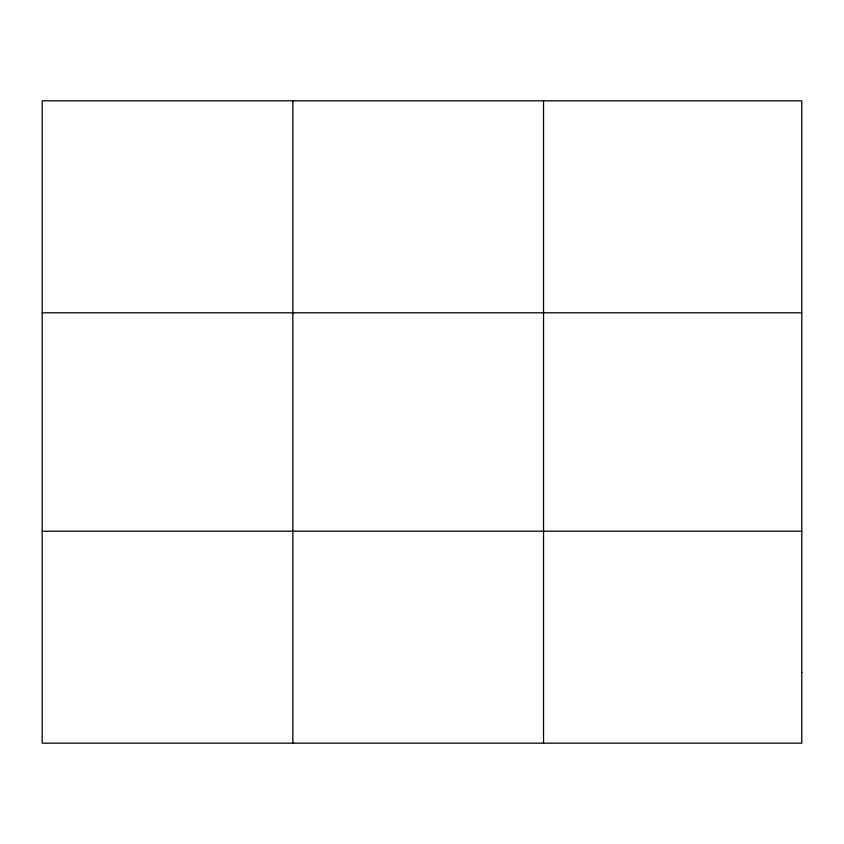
<?xml version="1.0" encoding="UTF-8"?>
<svg xmlns="http://www.w3.org/2000/svg" width="844" height="844" viewBox="0 0 844 844"><rect width="100%" height="100%" fill="white"/><g stroke="black" fill="none" stroke-linecap="round" stroke-linejoin="round"><path stroke-width="1.27" d="M292.868 100.826L292.868 743.174M543.536 100.826L543.536 743.174M42.2 312.797L801.8 312.797M42.2 531.203L801.8 531.203M801.8 672.52L801.8 743.174L42.2 743.174L42.2 100.826L801.8 100.826L801.8 672.52"/></g></svg>
